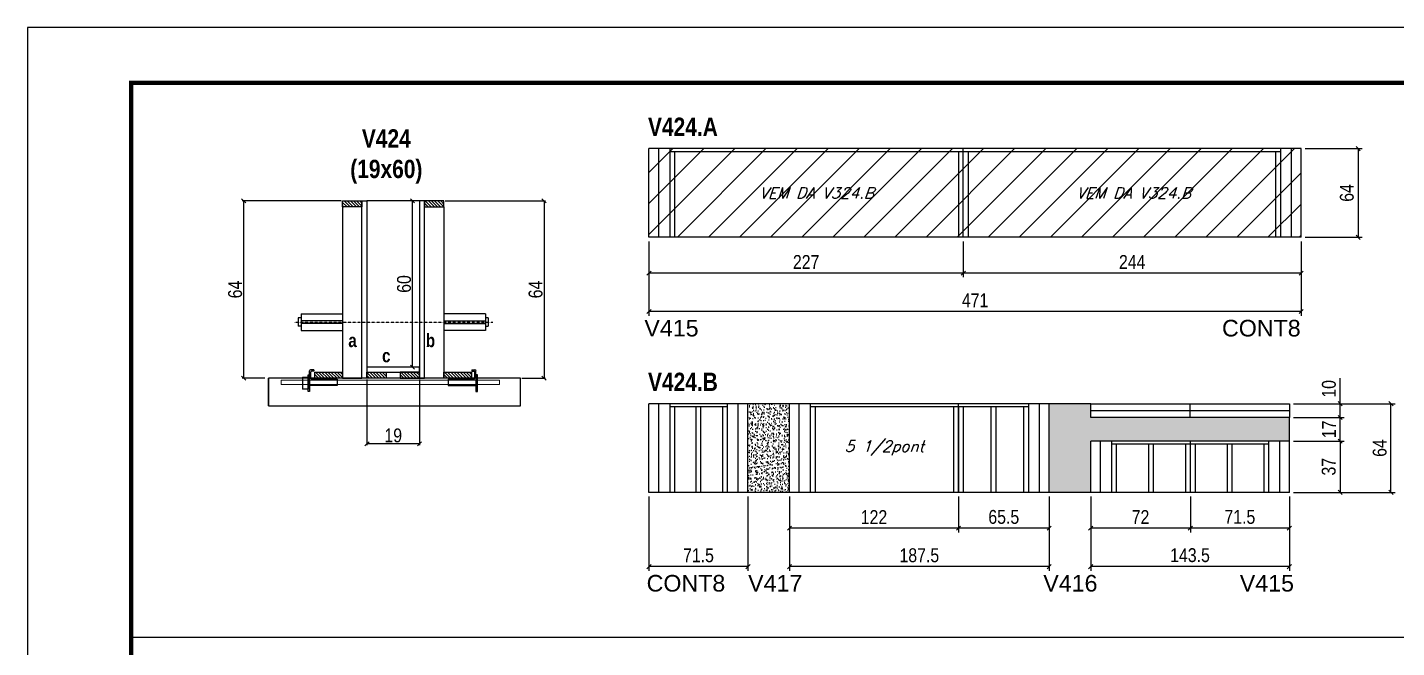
# Model space of a CAD drawing. Extents: x 3309 to 9590, y -2522 to 15424.
# Drawn here: x 6493 to 7482, y 8417 to 8865 of the extents above; entities that cross this region are included whole.
import ezdxf

# ---------------------------------------------------------------- set-up
doc = ezdxf.new("R2010")
doc.units = 0
doc.linetypes.add('DASHED', pattern=[0.75, 0.5, -0.25])
doc.linetypes.add('HIDDEN', pattern=[0.375, 0.25, -0.125])
for name, color, linetype in [('5', 5, 'Continuous'), ('barrote', 251, 'Continuous'), ('COTA', 241, 'Continuous'), ('detalhes', 4, 'Continuous'), ('NOMENCLATURA', 7, 'Continuous'), ('Painéis', 200, 'Continuous'), ('presilha', 1, 'Continuous'), ('SARR_2.2x10', 60, 'Continuous'), ('SARR_2.2x7', 40, 'Continuous'), ('SARR_3.5x7', 81, 'Continuous'), ('TENSOR', 3, 'Continuous'), ('texto', 7, 'Continuous')]:
    doc.layers.add(name, color=color, linetype=linetype)
for name, color, linetype, lineweight in [('CONCRETO', 251, 'Continuous', 25), ('Folhas', 255, 'Continuous', 9), ('Hachura', 251, 'Continuous', 9), ('SARRAFO DE PRESSAO', 251, 'DASHED', 9), ('SCO-___-LAJ', 2, 'Continuous', 0)]:
    doc.layers.add(name, color=color, linetype=linetype, lineweight=lineweight)
doc.layers.add('Laje_Perimetro', color=7, linetype='Continuous', plot=False)
doc.styles.add('COTA TECNICA', font='techl___.ttf', dxfattribs={"height": 10})
doc.styles.add('COTA TECNICA 2X', font='techl___.ttf', dxfattribs={"height": 10})
doc.styles.add('Romans', font='romans.shx')
doc.styles.get("Standard").update_dxf_attribs({"font": 'arial.ttf'})
doc.styles.add('TECNICA', font='techb___.ttf', dxfattribs={"height": 10})
doc.dimstyles.new('PAINEL', dxfattribs={"dimtxt": 10, "dimasz": 3, "dimexe": 3, "dimexo": 3, "dimgap": 3, "dimtad": 1, "dimdec": 1, "dimzin": 12, "dimdsep": 46, "dimtxsty": 'COTA TECNICA', "dimblk1": 'OBLIQUE', "dimblk2": 'OBLIQUE', "dimsah": 1, "dimcen": 0.9, "dimclrd": 4, "dimclre": 4, "dimclrt": 240, "dimadec": 1, "dimazin": 3, "dimtfac": 1, "dimtdec": 1, "dimtmove": 0, "dimatfit": 3, "dimfxl": 1, "dimtolj": 1, "dimtzin": 12, "dimarcsym": 0})
doc.dimstyles.new('SECAO', dxfattribs={"dimscale": 0.333333, "dimtxt": 5, "dimasz": 9, "dimexe": 3, "dimexo": 3, "dimgap": 3, "dimtad": 1, "dimdec": 1, "dimlfac": 0.5, "dimzin": 12, "dimdsep": 46, "dimtxsty": 'COTA TECNICA 2X', "dimblk1": 'OBLIQUE', "dimblk2": 'OBLIQUE', "dimsah": 1, "dimcen": 0.9, "dimclrd": 4, "dimclre": 4, "dimclrt": 240, "dimadec": 1, "dimazin": 3, "dimtfac": 1, "dimtdec": 1, "dimtmove": 0, "dimatfit": 3, "dimfxl": 1, "dimtolj": 1, "dimtzin": 12, "dimarcsym": 0})
pattern_1 = [(135, (39973.6512, -114900.4638), (-1.122532015, -1.122532015), [])]

# ---------------------------------------------------------------- blocks, each defined once
blk = doc.blocks.new('9999999999')
at = {"layer": 'Folhas'}
blk.add_lwpolyline([(98138.98, 34190.21), (99623.98, 34190.21), (99623.98, 35240.21), (98138.98, 35240.21)], close=True, dxfattribs=at)
at = {"layer": 'Folhas', "color": 30, "const_width": 3}
blk.add_lwpolyline([(98213.98, 34230.21), (99583.98, 34230.21), (99583.98, 35200.21), (98213.98, 35200.21)], close=True, dxfattribs=at)
blk = doc.blocks.new('_Oblique')
at = {"color": 0, "linetype": 'ByBlock', "lineweight": -2}
blk.add_line((-0.5, -0.5), (0.5, 0.5), dxfattribs=at)
blk = doc.blocks.new('*D1421')
at = {"layer": 'COTA', "color": 4, "lineweight": -2, "transparency": 16777216}
for p, q in [((6738.11, 8610.71), (6738.11, 8563.23)), ((6776.11, 8610.71), (6776.11, 8563.23)), ((6776.11, 8564.23), (6738.11, 8564.23))]:
    blk.add_line(p, q, dxfattribs=at)
at = {"layer": 'Defpoints', "color": 0, "transparency": 16777216}
for p in [(6738.11, 8611.71), (6776.11, 8611.71), (6738.11, 8564.23)]:
    blk.add_point(p, dxfattribs=at)
at = {"layer": 'COTA', "color": 4, "lineweight": -2, "transparency": 16777216, "xscale": 3, "yscale": 3, "zscale": 3, "rotation": 180}
blk.add_blockref('_Oblique', (6738.11, 8564.23), dxfattribs=at)
at = {"layer": 'COTA', "color": 4, "lineweight": -2, "transparency": 16777216, "xscale": 3, "yscale": 3, "zscale": 3}
blk.add_blockref('_Oblique', (6776.11, 8564.23), dxfattribs=at)
at = {"layer": 'COTA', "color": 240, "transparency": 16777216, "insert": (6757.11, 8570.32), "char_height": 10, "attachment_point": 5, "style": 'COTA TECNICA 2X'}
blk.add_mtext('\\A1;19', dxfattribs=at)
blk = doc.blocks.new('PRESILHA METÁLICA 1')
at = {"layer": 'presilha'}
for p, q in [((6, 15.5), (7.5, 15.5)), ((6, -2.5), (6, 15.5)), ((7.5, 10.6), (7.5, 19.9)), ((7.5, 15.5), (7.5, -2.5)), ((12, 21), (8.6, 21)), ((9, 11.6), (9, 18.9)), ((12, 19.5), (9.6, 19.5)), ((12, 21), (12, 19.5)), ((0, 13), (6, 13)), ((0, 13), (0, 0)), ((6, 0), (0, 0)), ((6, 13), (6, 0)), ((37.5, 4.1), (7.5, 4.1)), ((37.5, 11), (9.6, 11)), ((37.5, 11), (37.5, 4.1)), ((7.5, -2.5), (6, -2.5))]:
    blk.add_line(p, q, dxfattribs=at)
for centre, radius, start, end in [((8.6, 19.9), 1.14, 90, 180), ((9.6, 18.9), 0.57, 90, 180), ((9.6, 11.6), 0.57, 180, 270)]:
    blk.add_arc(centre, radius, start, end, dxfattribs=at)
blk = doc.blocks.new('PRESILHA METÁLICA 2')
at = {"layer": 'presilha'}
for p, q in [((-5.2, 23.5), (-5.2, 22)), ((-5.2, 23.5), (-1.9, 23.5)), ((-5.2, 22), (-2.8, 22)), ((-2.2, 14.1), (-2.2, 21.4)), ((0.8, 18), (-0.8, 18)), ((-0.8, 18), (-0.8, 0)), ((-0.8, 14.6), (-0.8, 22.4)), ((0.8, 0), (0.8, 18)), ((-30.8, 13.5), (-30.8, 6.6)), ((-30.8, 13.5), (-2.8, 13.5)), ((-30.8, 6.6), (-0.8, 6.6)), ((-0.8, 0), (0.8, 0))]:
    blk.add_line(p, q, dxfattribs=at)
for centre, radius, start, end in [((-2.8, 21.4), 0.57, 0, 90), ((-1.9, 22.4), 1.14, 0, 90), ((-2.8, 14.1), 0.57, 270, 0)]:
    blk.add_arc(centre, radius, start, end, dxfattribs=at)
blk = doc.blocks.new('*D1422')
at = {"layer": 'COTA', "color": 4, "lineweight": -2, "transparency": 16777216}
for p, q in [((6719.51, 8739.71), (6648.07, 8739.71)), ((6649.07, 8739.71), (6649.07, 8611.71)), ((6664.3, 8611.71), (6648.07, 8611.71))]:
    blk.add_line(p, q, dxfattribs=at)
at = {"layer": 'Defpoints', "color": 0, "transparency": 16777216}
for p in [(6720.51, 8739.71), (6649.07, 8611.71), (6665.3, 8611.71)]:
    blk.add_point(p, dxfattribs=at)
at = {"layer": 'COTA', "color": 4, "lineweight": -2, "transparency": 16777216, "xscale": 3, "yscale": 3, "zscale": 3}
for p, rotation in [((6649.07, 8739.71), 90), ((6649.07, 8611.71), 270)]:
    blk.add_blockref('_Oblique', p, dxfattribs=dict(at, rotation=rotation))
at = {"layer": 'COTA', "color": 240, "transparency": 16777216, "insert": (6642.96, 8675.71), "char_height": 10, "attachment_point": 5, "rotation": 90, "style": 'COTA TECNICA 2X'}
blk.add_mtext('\\A1;64', dxfattribs=at)
blk = doc.blocks.new('*D1423')
at = {"layer": 'COTA', "color": 4, "lineweight": -2, "transparency": 16777216}
for p, q in [((6794.71, 8739.71), (6867.03, 8739.71)), ((6866.03, 8739.71), (6866.03, 8611.71)), ((6849.93, 8611.71), (6867.03, 8611.71))]:
    blk.add_line(p, q, dxfattribs=at)
at = {"layer": 'Defpoints', "color": 0, "transparency": 16777216}
for p in [(6793.71, 8739.71), (6848.93, 8611.71), (6866.03, 8611.71)]:
    blk.add_point(p, dxfattribs=at)
at = {"layer": 'COTA', "color": 4, "lineweight": -2, "transparency": 16777216, "xscale": 3, "yscale": 3, "zscale": 3}
for p, rotation in [((6866.03, 8739.71), 90), ((6866.03, 8611.71), 270)]:
    blk.add_blockref('_Oblique', p, dxfattribs=dict(at, rotation=rotation))
at = {"layer": 'COTA', "color": 240, "transparency": 16777216, "insert": (6859.93, 8675.71), "char_height": 10, "attachment_point": 5, "rotation": 90, "style": 'COTA TECNICA 2X'}
blk.add_mtext('\\A1;64', dxfattribs=at)
blk = doc.blocks.new('*D1424')
at = {"layer": 'COTA', "color": 4, "lineweight": -2, "transparency": 16777216}
for p, q in [((6775.11, 8739.71), (6770.04, 8739.71)), ((6771.04, 8619.71), (6771.04, 8739.71)), ((6775.11, 8619.71), (6770.04, 8619.71))]:
    blk.add_line(p, q, dxfattribs=at)
at = {"layer": 'Defpoints', "color": 0, "transparency": 16777216}
for p in [(6771.04, 8739.71), (6776.11, 8739.71), (6776.11, 8619.71)]:
    blk.add_point(p, dxfattribs=at)
at = {"layer": 'COTA', "color": 4, "lineweight": -2, "transparency": 16777216, "xscale": 3, "yscale": 3, "zscale": 3}
for p, rotation in [((6771.04, 8739.71), 90), ((6771.04, 8619.71), 270)]:
    blk.add_blockref('_Oblique', p, dxfattribs=dict(at, rotation=rotation))
at = {"layer": 'COTA', "color": 240, "transparency": 16777216, "insert": (6764.94, 8679.71), "char_height": 10, "attachment_point": 5, "rotation": 90, "style": 'COTA TECNICA 2X'}
blk.add_mtext('\\A1;60', dxfattribs=at)
blk = doc.blocks.new('*D1425')
at = {"layer": 'COTA', "color": 4, "linetype": 'ByBlock', "lineweight": -2, "transparency": 16777216}
for p, q in [((7168.81, 8710.45), (7168.81, 8684.54)), ((7412.81, 8710.45), (7412.81, 8684.54)), ((7412.81, 8687.54), (7168.81, 8687.54))]:
    blk.add_line(p, q, dxfattribs=at)
at = {"layer": 'Defpoints', "color": 0, "linetype": 'ByBlock', "transparency": 16777216}
for p in [(7168.81, 8713.45), (7412.81, 8713.45), (7168.81, 8687.54)]:
    blk.add_point(p, dxfattribs=at)
at = {"layer": 'COTA', "color": 4, "linetype": 'ByBlock', "lineweight": -2, "transparency": 16777216, "xscale": 3, "yscale": 3, "zscale": 3, "rotation": 180}
blk.add_blockref('_Oblique', (7168.81, 8687.54), dxfattribs=at)
at = {"layer": 'COTA', "color": 4, "linetype": 'ByBlock', "lineweight": -2, "transparency": 16777216, "xscale": 3, "yscale": 3, "zscale": 3}
blk.add_blockref('_Oblique', (7412.81, 8687.54), dxfattribs=at)
at = {"layer": 'COTA', "color": 240, "linetype": 'ByBlock', "transparency": 16777216, "insert": (7290.81, 8695.61), "char_height": 10, "attachment_point": 5, "style": 'COTA TECNICA'}
blk.add_mtext('\\A1;244', dxfattribs=at)
blk = doc.blocks.new('*D1426')
at = {"layer": 'COTA', "color": 4, "linetype": 'ByBlock', "lineweight": -2, "transparency": 16777216}
for p, q in [((6941.81, 8710.45), (6941.81, 8684.54)), ((7168.81, 8710.45), (7168.81, 8684.54)), ((7168.81, 8687.54), (6941.81, 8687.54))]:
    blk.add_line(p, q, dxfattribs=at)
at = {"layer": 'Defpoints', "color": 0, "linetype": 'ByBlock', "transparency": 16777216}
for p in [(6941.81, 8713.45), (7168.81, 8713.45), (6941.81, 8687.54)]:
    blk.add_point(p, dxfattribs=at)
at = {"layer": 'COTA', "color": 4, "linetype": 'ByBlock', "lineweight": -2, "transparency": 16777216, "xscale": 3, "yscale": 3, "zscale": 3, "rotation": 180}
blk.add_blockref('_Oblique', (6941.81, 8687.54), dxfattribs=at)
at = {"layer": 'COTA', "color": 4, "linetype": 'ByBlock', "lineweight": -2, "transparency": 16777216, "xscale": 3, "yscale": 3, "zscale": 3}
blk.add_blockref('_Oblique', (7168.81, 8687.54), dxfattribs=at)
at = {"layer": 'COTA', "color": 240, "linetype": 'ByBlock', "transparency": 16777216, "insert": (7055.31, 8695.61), "char_height": 10, "attachment_point": 5, "style": 'COTA TECNICA'}
blk.add_mtext('\\A1;227', dxfattribs=at)
blk = doc.blocks.new('*D1427')
at = {"layer": 'COTA', "color": 4, "linetype": 'ByBlock', "lineweight": -2, "transparency": 16777216}
for p, q in [((6941.81, 8710.45), (6941.81, 8656.83)), ((7412.81, 8710.45), (7412.81, 8656.83)), ((7412.81, 8659.83), (6941.81, 8659.83))]:
    blk.add_line(p, q, dxfattribs=at)
at = {"layer": 'Defpoints', "color": 0, "linetype": 'ByBlock', "transparency": 16777216}
for p in [(6941.81, 8713.45), (7412.81, 8713.45), (6941.81, 8659.83)]:
    blk.add_point(p, dxfattribs=at)
at = {"layer": 'COTA', "color": 4, "linetype": 'ByBlock', "lineweight": -2, "transparency": 16777216, "xscale": 3, "yscale": 3, "zscale": 3, "rotation": 180}
blk.add_blockref('_Oblique', (6941.81, 8659.83), dxfattribs=at)
at = {"layer": 'COTA', "color": 4, "linetype": 'ByBlock', "lineweight": -2, "transparency": 16777216, "xscale": 3, "yscale": 3, "zscale": 3}
blk.add_blockref('_Oblique', (7412.81, 8659.83), dxfattribs=at)
at = {"layer": 'COTA', "color": 240, "linetype": 'ByBlock', "transparency": 16777216, "insert": (7177.31, 8667.9), "char_height": 10, "attachment_point": 5, "style": 'COTA TECNICA'}
blk.add_mtext('\\A1;471', dxfattribs=at)
blk = doc.blocks.new('*D1428')
at = {"layer": 'COTA', "color": 4, "lineweight": -2, "transparency": 16777216}
for p, q in [((7415.81, 8777.45), (7456.94, 8777.45)), ((7453.94, 8777.45), (7453.94, 8713.45)), ((7415.81, 8713.45), (7456.94, 8713.45))]:
    blk.add_line(p, q, dxfattribs=at)
at = {"layer": 'Defpoints', "color": 0, "transparency": 16777216}
for p in [(7412.81, 8777.45, 0), (7412.81, 8713.45, 0), (7453.94, 8713.45)]:
    blk.add_point(p, dxfattribs=at)
at = {"layer": 'COTA', "color": 4, "lineweight": -2, "transparency": 16777216, "xscale": 3, "yscale": 3, "zscale": 3}
for p, rotation in [((7453.94, 8777.45), 90), ((7453.94, 8713.45), 270)]:
    blk.add_blockref('_Oblique', p, dxfattribs=dict(at, rotation=rotation))
at = {"layer": 'COTA', "color": 240, "transparency": 16777216, "insert": (7445.84, 8745.45), "char_height": 10, "attachment_point": 5, "rotation": 90, "style": 'COTA TECNICA'}
blk.add_mtext('\\A1;64', dxfattribs=at)
blk = doc.blocks.new('*D1429')
at = {"layer": 'COTA', "color": 4, "linetype": 'ByBlock', "lineweight": -2, "transparency": 16777216}
for p, q in [((7165.31, 8526.26), (7165.31, 8500.35)), ((7230.81, 8526.26), (7230.81, 8500.35)), ((7230.81, 8503.35), (7165.31, 8503.35))]:
    blk.add_line(p, q, dxfattribs=at)
at = {"layer": 'Defpoints', "color": 0, "linetype": 'ByBlock', "transparency": 16777216}
for p in [(7165.31, 8529.26), (7230.81, 8529.26), (7165.31, 8503.35)]:
    blk.add_point(p, dxfattribs=at)
at = {"layer": 'COTA', "color": 4, "linetype": 'ByBlock', "lineweight": -2, "transparency": 16777216, "xscale": 3, "yscale": 3, "zscale": 3, "rotation": 180}
blk.add_blockref('_Oblique', (7165.31, 8503.35), dxfattribs=at)
at = {"layer": 'COTA', "color": 4, "linetype": 'ByBlock', "lineweight": -2, "transparency": 16777216, "xscale": 3, "yscale": 3, "zscale": 3}
blk.add_blockref('_Oblique', (7230.81, 8503.35), dxfattribs=at)
at = {"layer": 'COTA', "color": 240, "linetype": 'ByBlock', "transparency": 16777216, "insert": (7198.06, 8511.46), "char_height": 10, "attachment_point": 5, "style": 'COTA TECNICA'}
blk.add_mtext('\\A1;65.5', dxfattribs=at)
blk = doc.blocks.new('*D1430')
at = {"layer": 'COTA', "color": 4, "linetype": 'ByBlock', "lineweight": -2, "transparency": 16777216}
for p, q in [((7043.31, 8526.26), (7043.31, 8500.35)), ((7165.31, 8526.26), (7165.31, 8500.35)), ((7165.31, 8503.35), (7043.31, 8503.35))]:
    blk.add_line(p, q, dxfattribs=at)
at = {"layer": 'Defpoints', "color": 0, "linetype": 'ByBlock', "transparency": 16777216}
for p in [(7043.31, 8529.26), (7165.31, 8529.26), (7043.31, 8503.35)]:
    blk.add_point(p, dxfattribs=at)
at = {"layer": 'COTA', "color": 4, "linetype": 'ByBlock', "lineweight": -2, "transparency": 16777216, "xscale": 3, "yscale": 3, "zscale": 3, "rotation": 180}
blk.add_blockref('_Oblique', (7043.31, 8503.35), dxfattribs=at)
at = {"layer": 'COTA', "color": 4, "linetype": 'ByBlock', "lineweight": -2, "transparency": 16777216, "xscale": 3, "yscale": 3, "zscale": 3}
blk.add_blockref('_Oblique', (7165.31, 8503.35), dxfattribs=at)
at = {"layer": 'COTA', "color": 240, "linetype": 'ByBlock', "transparency": 16777216, "insert": (7104.31, 8511.4), "char_height": 10, "attachment_point": 5, "style": 'COTA TECNICA'}
blk.add_mtext('\\A1;122', dxfattribs=at)
blk = doc.blocks.new('*D1431')
at = {"layer": 'COTA', "color": 4, "linetype": 'ByBlock', "lineweight": -2, "transparency": 16777216}
for p, q in [((7043.31, 8526.26), (7043.31, 8472.64)), ((7230.81, 8526.26), (7230.81, 8472.64)), ((7230.81, 8475.64), (7043.31, 8475.64))]:
    blk.add_line(p, q, dxfattribs=at)
at = {"layer": 'Defpoints', "color": 0, "linetype": 'ByBlock', "transparency": 16777216}
for p in [(7043.31, 8529.26), (7230.81, 8529.26), (7043.31, 8475.64)]:
    blk.add_point(p, dxfattribs=at)
at = {"layer": 'COTA', "color": 4, "linetype": 'ByBlock', "lineweight": -2, "transparency": 16777216, "xscale": 3, "yscale": 3, "zscale": 3, "rotation": 180}
blk.add_blockref('_Oblique', (7043.31, 8475.64), dxfattribs=at)
at = {"layer": 'COTA', "color": 4, "linetype": 'ByBlock', "lineweight": -2, "transparency": 16777216, "xscale": 3, "yscale": 3, "zscale": 3}
blk.add_blockref('_Oblique', (7230.81, 8475.64), dxfattribs=at)
at = {"layer": 'COTA', "color": 240, "linetype": 'ByBlock', "transparency": 16777216, "insert": (7137.06, 8483.77), "char_height": 10, "attachment_point": 5, "style": 'COTA TECNICA'}
blk.add_mtext('\\A1;187.5', dxfattribs=at)
blk = doc.blocks.new('*D1432')
at = {"layer": 'COTA', "color": 4, "linetype": 'ByBlock', "lineweight": -2, "transparency": 16777216}
for p, q in [((6941.81, 8526.26), (6941.81, 8472.64)), ((7013.31, 8526.26), (7013.31, 8472.64)), ((7013.31, 8475.64), (6941.81, 8475.64))]:
    blk.add_line(p, q, dxfattribs=at)
at = {"layer": 'Defpoints', "color": 0, "linetype": 'ByBlock', "transparency": 16777216}
for p in [(6941.81, 8529.26), (7013.31, 8529.26), (6941.81, 8475.64)]:
    blk.add_point(p, dxfattribs=at)
at = {"layer": 'COTA', "color": 4, "linetype": 'ByBlock', "lineweight": -2, "transparency": 16777216, "xscale": 3, "yscale": 3, "zscale": 3, "rotation": 180}
blk.add_blockref('_Oblique', (6941.81, 8475.64), dxfattribs=at)
at = {"layer": 'COTA', "color": 4, "linetype": 'ByBlock', "lineweight": -2, "transparency": 16777216, "xscale": 3, "yscale": 3, "zscale": 3}
blk.add_blockref('_Oblique', (7013.31, 8475.64), dxfattribs=at)
at = {"layer": 'COTA', "color": 240, "linetype": 'ByBlock', "transparency": 16777216, "insert": (6977.56, 8483.75), "char_height": 10, "attachment_point": 5, "style": 'COTA TECNICA'}
blk.add_mtext('\\A1;71.5', dxfattribs=at)
blk = doc.blocks.new('*D1433')
at = {"layer": 'COTA', "color": 4, "linetype": 'ByBlock', "lineweight": -2, "transparency": 16777216}
for p, q in [((7332.81, 8526.26), (7332.81, 8500.35)), ((7404.31, 8526.26), (7404.31, 8500.35)), ((7404.31, 8503.35), (7332.81, 8503.35))]:
    blk.add_line(p, q, dxfattribs=at)
at = {"layer": 'Defpoints', "color": 0, "linetype": 'ByBlock', "transparency": 16777216}
for p in [(7332.81, 8529.26), (7404.31, 8529.26), (7332.81, 8503.35)]:
    blk.add_point(p, dxfattribs=at)
at = {"layer": 'COTA', "color": 4, "linetype": 'ByBlock', "lineweight": -2, "transparency": 16777216, "xscale": 3, "yscale": 3, "zscale": 3, "rotation": 180}
blk.add_blockref('_Oblique', (7332.81, 8503.35), dxfattribs=at)
at = {"layer": 'COTA', "color": 4, "linetype": 'ByBlock', "lineweight": -2, "transparency": 16777216, "xscale": 3, "yscale": 3, "zscale": 3}
blk.add_blockref('_Oblique', (7404.31, 8503.35), dxfattribs=at)
at = {"layer": 'COTA', "color": 240, "linetype": 'ByBlock', "transparency": 16777216, "insert": (7368.56, 8511.46), "char_height": 10, "attachment_point": 5, "style": 'COTA TECNICA'}
blk.add_mtext('\\A1;71.5', dxfattribs=at)
blk = doc.blocks.new('*D1434')
at = {"layer": 'COTA', "color": 4, "linetype": 'ByBlock', "lineweight": -2, "transparency": 16777216}
for p, q in [((7260.81, 8526.26), (7260.81, 8500.35)), ((7332.81, 8526.26), (7332.81, 8500.35)), ((7332.81, 8503.35), (7260.81, 8503.35))]:
    blk.add_line(p, q, dxfattribs=at)
at = {"layer": 'Defpoints', "color": 0, "linetype": 'ByBlock', "transparency": 16777216}
for p in [(7260.81, 8529.26), (7332.81, 8529.26), (7260.81, 8503.35)]:
    blk.add_point(p, dxfattribs=at)
at = {"layer": 'COTA', "color": 4, "linetype": 'ByBlock', "lineweight": -2, "transparency": 16777216, "xscale": 3, "yscale": 3, "zscale": 3, "rotation": 180}
blk.add_blockref('_Oblique', (7260.81, 8503.35), dxfattribs=at)
at = {"layer": 'COTA', "color": 4, "linetype": 'ByBlock', "lineweight": -2, "transparency": 16777216, "xscale": 3, "yscale": 3, "zscale": 3}
blk.add_blockref('_Oblique', (7332.81, 8503.35), dxfattribs=at)
at = {"layer": 'COTA', "color": 240, "linetype": 'ByBlock', "transparency": 16777216, "insert": (7296.81, 8511.42), "char_height": 10, "attachment_point": 5, "style": 'COTA TECNICA'}
blk.add_mtext('\\A1;72', dxfattribs=at)
blk = doc.blocks.new('*D1435')
at = {"layer": 'COTA', "color": 4, "linetype": 'ByBlock', "lineweight": -2, "transparency": 16777216}
for p, q in [((7260.81, 8526.26), (7260.81, 8472.64)), ((7404.31, 8526.26), (7404.31, 8472.64)), ((7404.31, 8475.64), (7260.81, 8475.64))]:
    blk.add_line(p, q, dxfattribs=at)
at = {"layer": 'Defpoints', "color": 0, "linetype": 'ByBlock', "transparency": 16777216}
for p in [(7260.81, 8529.26), (7404.31, 8529.26), (7260.81, 8475.64)]:
    blk.add_point(p, dxfattribs=at)
at = {"layer": 'COTA', "color": 4, "linetype": 'ByBlock', "lineweight": -2, "transparency": 16777216, "xscale": 3, "yscale": 3, "zscale": 3, "rotation": 180}
blk.add_blockref('_Oblique', (7260.81, 8475.64), dxfattribs=at)
at = {"layer": 'COTA', "color": 4, "linetype": 'ByBlock', "lineweight": -2, "transparency": 16777216, "xscale": 3, "yscale": 3, "zscale": 3}
blk.add_blockref('_Oblique', (7404.31, 8475.64), dxfattribs=at)
at = {"layer": 'COTA', "color": 240, "linetype": 'ByBlock', "transparency": 16777216, "insert": (7332.56, 8483.86), "char_height": 10, "attachment_point": 5, "style": 'COTA TECNICA'}
blk.add_mtext('\\A1;143.5', dxfattribs=at)
blk = doc.blocks.new('*D1436')
at = {"layer": 'COTA', "color": 4, "lineweight": -2, "transparency": 16777216}
for p, q in [((7407.31, 8566.26), (7444, 8566.26)), ((7441, 8566.26), (7441, 8529.26)), ((7407.31, 8529.26), (7444, 8529.26))]:
    blk.add_line(p, q, dxfattribs=at)
at = {"layer": 'Defpoints', "color": 0, "transparency": 16777216}
for p in [(7404.31, 8566.26, 0), (7404.31, 8529.26, 0), (7441, 8529.26)]:
    blk.add_point(p, dxfattribs=at)
at = {"layer": 'COTA', "color": 4, "lineweight": -2, "transparency": 16777216, "xscale": 3, "yscale": 3, "zscale": 3}
for p, rotation in [((7441, 8566.26), 90), ((7441, 8529.26), 270)]:
    blk.add_blockref('_Oblique', p, dxfattribs=dict(at, rotation=rotation))
at = {"layer": 'COTA', "color": 240, "transparency": 16777216, "insert": (7432.78, 8547.76), "char_height": 10, "attachment_point": 5, "rotation": 90, "style": 'COTA TECNICA'}
blk.add_mtext('\\A1;37', dxfattribs=at)
blk = doc.blocks.new('*D1437')
at = {"layer": 'COTA', "color": 4, "lineweight": -2, "transparency": 16777216}
for p, q in [((7407.31, 8583.26), (7444, 8583.26)), ((7441, 8566.26), (7441, 8583.26)), ((7407.31, 8566.26), (7444, 8566.26))]:
    blk.add_line(p, q, dxfattribs=at)
at = {"layer": 'Defpoints', "color": 0, "transparency": 16777216}
for p in [(7404.31, 8583.26, 0), (7441, 8583.26), (7404.31, 8566.26, 0)]:
    blk.add_point(p, dxfattribs=at)
at = {"layer": 'COTA', "color": 4, "lineweight": -2, "transparency": 16777216, "xscale": 3, "yscale": 3, "zscale": 3}
for p, rotation in [((7441, 8583.26), 90), ((7441, 8566.26), 270)]:
    blk.add_blockref('_Oblique', p, dxfattribs=dict(at, rotation=rotation))
at = {"layer": 'COTA', "color": 240, "transparency": 16777216, "insert": (7432.92, 8574.76), "char_height": 10, "attachment_point": 5, "rotation": 90, "style": 'COTA TECNICA'}
blk.add_mtext('\\A1;17', dxfattribs=at)
blk = doc.blocks.new('*D1438')
at = {"layer": 'COTA', "color": 4, "lineweight": -2, "transparency": 16777216}
for p, q in [((7441, 8593.26), (7441, 8611.69)), ((7407.31, 8593.26), (7444, 8593.26)), ((7441, 8583.26), (7441, 8593.26)), ((7407.31, 8583.26), (7444, 8583.26))]:
    blk.add_line(p, q, dxfattribs=at)
at = {"layer": 'Defpoints', "color": 0, "transparency": 16777216}
for p in [(7404.31, 8593.26, 0), (7441, 8593.26), (7404.31, 8583.26, 0)]:
    blk.add_point(p, dxfattribs=at)
at = {"layer": 'COTA', "color": 4, "lineweight": -2, "transparency": 16777216, "xscale": 3, "yscale": 3, "zscale": 3}
for p, rotation in [((7441, 8593.26), 90), ((7441, 8583.26), 270)]:
    blk.add_blockref('_Oblique', p, dxfattribs=dict(at, rotation=rotation))
at = {"layer": 'COTA', "color": 240, "transparency": 16777216, "insert": (7432.89, 8603.98), "char_height": 10, "attachment_point": 5, "rotation": 90, "style": 'COTA TECNICA'}
blk.add_mtext('\\A1;10', dxfattribs=at)
blk = doc.blocks.new('*D1439')
at = {"layer": 'COTA', "color": 4, "lineweight": -2, "transparency": 16777216}
for p, q in [((7407.31, 8593.26), (7480.67, 8593.26)), ((7477.67, 8529.26), (7477.67, 8593.26)), ((7407.31, 8529.26), (7480.67, 8529.26))]:
    blk.add_line(p, q, dxfattribs=at)
at = {"layer": 'Defpoints', "color": 0, "transparency": 16777216}
for p in [(7404.31, 8593.26, 0), (7477.67, 8593.26), (7404.31, 8529.26, 0)]:
    blk.add_point(p, dxfattribs=at)
at = {"layer": 'COTA', "color": 4, "lineweight": -2, "transparency": 16777216, "xscale": 3, "yscale": 3, "zscale": 3}
for p, rotation in [((7477.67, 8593.26), 90), ((7477.67, 8529.26), 270)]:
    blk.add_blockref('_Oblique', p, dxfattribs=dict(at, rotation=rotation))
at = {"layer": 'COTA', "color": 240, "transparency": 16777216, "insert": (7469.57, 8561.26), "char_height": 10, "attachment_point": 5, "rotation": 90, "style": 'COTA TECNICA'}
blk.add_mtext('\\A1;64', dxfattribs=at)

msp = doc.modelspace()

# ---------------------------------------------------------------- hatches: boundary and pattern name
at = {"layer": 'COTA'}
h = msp.add_hatch(dxfattribs=at)
h.set_pattern_fill('AR-CONC', color=256, scale=0.03)
h.set_pattern_definition([(50, (-128.5, 40.1206), (5.46554, -0.4781726), [0.5715, -6.2865]), (355, (-128.5, 40.1206), (-1.0573026, 5.7317054), [0.4572, -5.0292175]), (100.451445, (-128.0445, 40.0807), (4.4082374, 5.2535326), [0.4857003, -5.3427073]), (46.1842, (-128.5, 41.6446), (8.1323712, -1.26127), [0.85725, -9.42975]), (96.63556, (-127.822, 41.5395), (7.122124, 7.422784), [0.728551, -8.014068]), (351.18415, (-128.5, 41.645), (7.122124, 7.422784), [0.685799, -7.543792]), (21, (-127.738, 41.2636), (4.5484317, -3.067956), [0.5715, -6.2865]), (326, (-127.738, 41.2636), (1.8540609, 5.525639), [0.4572, -5.0292]), (71.451445, (-127.359, 41.008), (6.4024926, 2.457683), [0.4857003, -5.342698]), (37.5, (-128.5, 40.1206), (0.0926581, 2.53665117), [0, -4.96824, 0, -5.1054, 0, -5.04825]), (7.5, (-128.5, 40.1206), (2.0045899, 3.00541724), [0, -2.91084, 0, -4.85394, 0, -1.92405]), (327.5, (-130.1993, 40.1206), (4.06771786, -0.17186232), [0, -1.905, 0, -5.9436, 0, -7.8867]), (317.5, (-130.9613, 40.1206), (4.4438754, 0.7627947), [0, -2.4765, 0, -3.94716, 0, -5.6007])])
h.paths.add_polyline_path([(7013.31, 8529.26), (7043.31, 8529.26), (7043.31, 8593.26), (7013.31, 8593.26)])
h = msp.add_hatch(dxfattribs=at)
h.set_pattern_fill('AR-CONC', color=256, scale=0.03)
h.set_pattern_definition([(50, (0, 40.1206), (5.46554, -0.4781726), [0.5715, -6.2865]), (355, (0, 40.1206), (-1.0573026, 5.7317054), [0.4572, -5.0292175]), (100.451445, (0.4555, 40.0807), (4.4082374, 5.2535326), [0.4857003, -5.3427073]), (46.1842, (0, 41.6446), (8.1323712, -1.26127), [0.85725, -9.42975]), (96.63556, (0.678, 41.5395), (7.122124, 7.422784), [0.728551, -8.014068]), (351.18415, (0, 41.645), (7.122124, 7.422784), [0.685799, -7.543792]), (21, (0.762, 41.2636), (4.5484317, -3.067956), [0.5715, -6.2865]), (326, (0.762, 41.2636), (1.8540609, 5.525639), [0.4572, -5.0292]), (71.451445, (1.141, 41.008), (6.4024926, 2.457683), [0.4857003, -5.342698]), (37.5, (0, 40.1206), (0.0926581, 2.53665117), [0, -4.96824, 0, -5.1054, 0, -5.04825]), (7.5, (0, 40.1206), (2.0045899, 3.00541724), [0, -2.91084, 0, -4.85394, 0, -1.92405]), (327.5, (-1.6993, 40.1206), (4.06771786, -0.17186232), [0, -1.905, 0, -5.9436, 0, -7.8867]), (317.5, (-2.4613, 40.1206), (4.4438754, 0.7627947), [0, -2.4765, 0, -3.94716, 0, -5.6007])])
h.paths.add_polyline_path([(7230.81, 8529.26), (7260.81, 8529.26), (7260.81, 8566.26), (7404.31, 8566.26), (7404.31, 8583.26), (7260.81, 8583.26), (7260.81, 8593.26), (7230.81, 8593.26)])
at = {"layer": 'Hachura', "linetype": 'ByBlock'}
h = msp.add_hatch(dxfattribs=at)
h.set_pattern_fill('ANSI31', color=256, scale=5)
h.paths.add_polyline_path([(7168.81, 8777.45), (6941.81, 8777.45), (6941.81, 8713.45), (7168.81, 8713.45)])
h.paths.add_polyline_path([(7412.81, 8777.45), (7168.81, 8777.45), (7168.81, 8713.45), (7412.81, 8713.45)])
at = {"layer": 'SARR_2.2x10'}
h = msp.add_hatch(dxfattribs=at)
h.set_pattern_fill('ANSI31', color=256, scale=0.5, angle=90)
h.set_pattern_definition([(135, (39894.0512, -114900.4638), (-1.122532015, -1.122532015), [])])
h.paths.add_polyline_path([(6700.51, 8616.11), (6700.51, 8611.71), (6720.51, 8611.71), (6720.51, 8616.11)])
h = msp.add_hatch(dxfattribs=at)
h.set_pattern_fill('ANSI31', color=256, scale=0.5, angle=90)
h.set_pattern_definition([(135, (39987.2512, -114900.4638), (-1.122532015, -1.122532015), [])])
h.paths.add_polyline_path([(6793.71, 8616.11), (6793.71, 8611.71), (6813.71, 8611.71), (6813.71, 8616.11)])
at = {"layer": 'SARR_2.2x7'}
h = msp.add_hatch(dxfattribs=at)
h.set_pattern_fill('ANSI31', color=256, scale=0.5, angle=90)
h.set_pattern_definition([(135, (39908.0512, -114776.8638), (-1.122532015, -1.122532015), [])])
h.paths.add_polyline_path([(6734.51, 8739.71), (6734.51, 8735.31), (6720.51, 8735.31), (6720.51, 8739.71)])
h = msp.add_hatch(dxfattribs=at)
h.set_pattern_fill('ANSI31', color=256, scale=0.5, angle=90)
h.set_pattern_definition([(135, (39888.0512, -114776.8638), (-1.122532015, -1.122532015), [])])
h.paths.add_polyline_path([(6779.71, 8739.71), (6779.71, 8735.31), (6793.71, 8735.31), (6793.71, 8739.71)])
h = msp.add_hatch(dxfattribs=at)
h.set_pattern_fill('ANSI31', color=256, scale=0.5, angle=90)
h.set_pattern_definition(pattern_1)
h.paths.add_polyline_path([(6752.11, 8611.71), (6752.11, 8616.11), (6738.11, 8616.11), (6738.11, 8611.71)])
h = msp.add_hatch(dxfattribs=at)
h.set_pattern_fill('ANSI31', color=256, scale=0.5, angle=90)
h.set_pattern_definition(pattern_1)
h.paths.add_polyline_path([(6762.11, 8616.11), (6762.11, 8611.71), (6776.11, 8611.71), (6776.11, 8616.11)])

# ---------------------------------------------------------------- linework, layer by layer
at = {"ltscale": 3}
for p, q in [((6688.51, 8655.16), (6688.51, 8649.16)), ((6690.51, 8655.16), (6688.51, 8655.16)), ((6690.51, 8658.16), (6690.51, 8646.16)), ((6690.51, 8658.16), (6720.51, 8658.16)), ((6720.51, 8653.16), (6690.51, 8653.16)), ((6823.71, 8658.16), (6793.71, 8658.16)), ((6793.71, 8653.16), (6823.71, 8653.16)), ((6823.71, 8658.16), (6823.71, 8646.16)), ((6825.71, 8655.16), (6823.71, 8655.16)), ((6825.71, 8655.16), (6825.71, 8649.16)), ((6690.51, 8649.16), (6688.51, 8649.16)), ((6720.51, 8651.16), (6690.51, 8651.16)), ((6690.51, 8646.16), (6720.51, 8646.16)), ((6793.71, 8651.16), (6823.71, 8651.16)), ((6823.71, 8646.16), (6793.71, 8646.16)), ((6823.71, 8649.16), (6825.71, 8649.16))]:
    msp.add_line(p, q, dxfattribs=at)
at = {"layer": 'barrote'}
msp.add_lwpolyline([(6667.06, 8591.71), (6848.97, 8591.71), (6848.97, 8611.71), (6667.06, 8611.71)], close=True, dxfattribs=at)
at = {"layer": 'CONCRETO', "linetype": 'Continuous'}
msp.add_line((6776.11, 8739.71), (6738.11, 8739.71), dxfattribs=at)
at = {"layer": 'COTA'}
for p, q in [((7043.31, 8593.26, 0), (7013.31, 8593.26, 0)), ((7260.81, 8593.26, 0), (7230.81, 8593.26, 0)), ((7404.31, 8566.26, 0), (7404.31, 8583.26, 0)), ((7043.31, 8529.26, 0), (7013.31, 8529.26, 0)), ((7260.81, 8529.26, 0), (7230.81, 8529.26, 0)), ((6567.87, 8424.73), (7937.87, 8424.73))]:
    msp.add_line(p, q, dxfattribs=at)
at = {"layer": 'detalhes', "color": 250}
msp.add_line((6667.06, 8591.71), (6667.06, 8611.71), dxfattribs=at)
at = {"layer": 'Laje_Perimetro'}
msp.add_lwpolyline([(7977.87, 8864.98), (6492.87, 8864.98), (6492.87, 7814.98), (7977.87, 7814.98)], close=True, dxfattribs=at)
at = {"layer": 'Painéis', "linetype": 'ByBlock'}
for p, q in [((7412.81, 8777.45, 0), (6941.81, 8777.45, 0)), ((6941.81, 8713.45, 0), (6941.81, 8777.45, 0)), ((7168.81, 8713.45, 0), (7168.81, 8777.45, 0)), ((7412.81, 8713.45, 0), (7412.81, 8777.45, 0)), ((7412.81, 8713.45, 0), (6941.81, 8713.45, 0)), ((7013.31, 8593.26, 0), (6941.81, 8593.26, 0)), ((6941.81, 8529.26, 0), (6941.81, 8593.26, 0)), ((7013.31, 8529.26, 0), (7013.31, 8593.26, 0)), ((7230.81, 8593.26, 0), (7043.31, 8593.26, 0)), ((7043.31, 8529.26, 0), (7043.31, 8593.26, 0)), ((7165.31, 8529.26, 0), (7165.31, 8593.26, 0)), ((7230.81, 8529.26, 0), (7230.81, 8593.26, 0)), ((7332.56, 8583.26, 0), (7332.56, 8593.26, 0)), ((7404.31, 8566.26, 0), (7260.81, 8566.26, 0)), ((7260.81, 8529.26, 0), (7260.81, 8566.26, 0)), ((7332.81, 8529.26, 0), (7332.81, 8566.26, 0)), ((7404.31, 8529.26, 0), (7404.31, 8566.26, 0)), ((7013.31, 8529.26, 0), (6941.81, 8529.26, 0)), ((7230.81, 8529.26, 0), (7043.31, 8529.26, 0)), ((7404.31, 8529.26, 0), (7260.81, 8529.26, 0))]:
    msp.add_line(p, q, dxfattribs=at)
at = {"layer": 'Painéis', "linetype": 'Continuous'}
for points in [[(6734.51, 8611.71), (6734.51, 8739.71), (6738.11, 8739.71), (6738.11, 8611.71)], [(6779.71, 8611.71), (6779.71, 8739.71), (6776.11, 8739.71), (6776.11, 8611.71)], [(6776.11, 8619.71), (6738.11, 8619.71), (6738.11, 8616.11), (6776.11, 8616.11)]]:
    msp.add_lwpolyline(points, close=True, dxfattribs=at)
at = {"layer": 'Painéis', "linetype": 'ByBlock', "elevation": 0}
msp.add_lwpolyline([(7404.31, 8583.26), (7260.81, 8583.26), (7260.81, 8593.26), (7404.31, 8593.26)], close=True, dxfattribs=at)
at = {"layer": 'SARR_2.2x10'}
for p, q in [((7260.81, 8588.26, 0), (7332.56, 8588.26, 0)), ((7332.56, 8588.26, 0), (7404.31, 8588.26, 0))]:
    msp.add_line(p, q, dxfattribs=at)
for points in [[(6700.51, 8616.11), (6720.51, 8616.11), (6720.51, 8611.71), (6700.51, 8611.71)], [(6793.71, 8616.11), (6813.71, 8616.11), (6813.71, 8611.71), (6793.71, 8611.71)]]:
    msp.add_lwpolyline(points, close=True, dxfattribs=at)
at = {"layer": 'SARR_2.2x7', "linetype": 'Continuous'}
for p, q in [((6948.81, 8713.45, 0), (6948.81, 8777.45, 0)), ((7168.81, 8775.25, 0), (6956.81, 8775.25, 0)), ((7397.81, 8775.25, 0), (7168.81, 8775.25, 0)), ((7405.81, 8713.45, 0), (7405.81, 8777.45, 0)), ((6948.81, 8529.26, 0), (6948.81, 8593.26, 0)), ((6998.31, 8591.06, 0), (6956.81, 8591.06, 0)), ((7006.31, 8529.26, 0), (7006.31, 8593.26, 0)), ((7050.31, 8529.26, 0), (7050.31, 8593.26, 0)), ((7165.31, 8591.06, 0), (7058.31, 8591.06, 0)), ((7215.81, 8591.06, 0), (7165.31, 8591.06, 0)), ((7223.81, 8529.26, 0), (7223.81, 8593.26, 0)), ((7267.81, 8529.26, 0), (7267.81, 8566.26, 0)), ((7332.81, 8564.06, 0), (7275.81, 8564.06, 0)), ((7389.31, 8564.06, 0), (7332.81, 8564.06, 0)), ((7397.31, 8529.26, 0), (7397.31, 8566.26, 0))]:
    msp.add_line(p, q, dxfattribs=at)
at = {"layer": 'SARR_2.2x7', "elevation": 0}
for points in [[(6720.51, 8739.71), (6734.51, 8739.71), (6734.51, 8735.31), (6720.51, 8735.31)], [(6793.71, 8739.71), (6779.71, 8739.71), (6779.71, 8735.31), (6793.71, 8735.31)]]:
    msp.add_lwpolyline(points, close=True, dxfattribs=at)
at = {"layer": 'SARR_2.2x7'}
for points in [[(6738.11, 8616.11), (6752.11, 8616.11), (6752.11, 8611.71), (6738.11, 8611.71)], [(6776.11, 8616.11), (6762.11, 8616.11), (6762.11, 8611.71), (6776.11, 8611.71)]]:
    msp.add_lwpolyline(points, close=True, dxfattribs=at)
at = {"layer": 'SARR_3.5x7'}
for p, q in [((6956.81, 8777.45, 0), (6956.81, 8713.45, 0)), ((6960.31, 8775.25, 0), (6960.31, 8713.45, 0)), ((7165.31, 8775.25, 0), (7165.31, 8713.45, 0)), ((7172.31, 8775.25, 0), (7172.31, 8713.45, 0)), ((7394.31, 8775.25, 0), (7394.31, 8713.45, 0)), ((7397.81, 8777.45, 0), (7397.81, 8713.45, 0)), ((6956.81, 8593.26, 0), (6956.81, 8529.26, 0)), ((6960.31, 8591.06, 0), (6960.31, 8529.26, 0)), ((6975.54, 8591.06, 0), (6975.54, 8529.26, 0)), ((6979.04, 8591.06, 0), (6979.04, 8529.26, 0)), ((6994.81, 8591.06, 0), (6994.81, 8529.26, 0)), ((6998.31, 8593.26, 0), (6998.31, 8529.26, 0)), ((7058.31, 8593.26, 0), (7058.31, 8529.26, 0)), ((7061.81, 8591.06, 0), (7061.81, 8529.26, 0)), ((7161.81, 8591.06, 0), (7161.81, 8529.26, 0)), ((7165.31, 8591.06, 0), (7165.31, 8529.26, 0)), ((7168.81, 8591.06, 0), (7168.81, 8529.26, 0)), ((7188.8, 8591.06, 0), (7188.8, 8529.26, 0)), ((7192.3, 8591.06, 0), (7192.3, 8529.26, 0)), ((7212.31, 8591.06, 0), (7212.31, 8529.26, 0)), ((7215.81, 8593.26, 0), (7215.81, 8529.26, 0)), ((7275.81, 8566.26, 0), (7275.81, 8529.26, 0)), ((7279.31, 8564.06, 0), (7279.31, 8529.26, 0)), ((7302.52, 8564.06, 0), (7302.52, 8529.26, 0)), ((7306.02, 8564.06, 0), (7306.02, 8529.26, 0)), ((7329.31, 8564.06, 0), (7329.31, 8529.26, 0)), ((7336.31, 8564.06, 0), (7336.31, 8529.26, 0)), ((7359.27, 8564.06, 0), (7359.27, 8529.26, 0)), ((7362.77, 8564.06, 0), (7362.77, 8529.26, 0)), ((7385.81, 8564.06, 0), (7385.81, 8529.26, 0)), ((7389.31, 8566.26, 0), (7389.31, 8529.26, 0))]:
    msp.add_line(p, q, dxfattribs=at)
for points in [[(6734.51, 8735.31), (6720.51, 8735.31), (6720.51, 8611.71), (6734.51, 8611.71)], [(6779.71, 8735.31), (6793.71, 8735.31), (6793.71, 8611.71), (6779.71, 8611.71)]]:
    msp.add_lwpolyline(points, close=True, dxfattribs=at)
at = {"layer": 'SCO-___-LAJ', "color": 1}
msp.add_lwpolyline([(6676.06, 8610.37), (6833.9, 8610.37), (6833.9, 8607.17), (6676.06, 8607.17)], close=True, dxfattribs=at)
at = {"layer": 'TENSOR', "linetype": 'HIDDEN', "ltscale": 0.5}
msp.add_line((6685.51, 8652.16), (6829.02, 8652.16), dxfattribs=at)

# ---------------------------------------------------------------- block references
at = {"layer": 'presilha', "xscale": 0.6666666666666666, "yscale": 0.6666666666666666, "zscale": 0.6666666666666666}
for name, p in [('PRESILHA METÁLICA 1', (6691.64, 8603.74)), ('PRESILHA METÁLICA 2', (6817.39, 8602.07))]:
    msp.add_blockref(name, p, dxfattribs=at)
at = {"layer": 'SARRAFO DE PRESSAO', "color": 6, "linetype": 'ByBlock'}
msp.add_blockref('9999999999', (-91646.11, -26375.22), dxfattribs=at)

# ---------------------------------------------------------------- texts
at = {"layer": '5', "linetype": 'Continuous'}
for s, rotation, p in [('V415', 359.99996, (6938.48, 8641.82, 0)), ('CONT8', 359.99996, (7355.67, 8641.82, 0)), ('CONT8', 359.99996, (6940.1, 8457.63, 0)), ('V417', 359.99996, (7013.42, 8457.63, 0)), ('V416', 0.00004, (7226.59, 8457.63, 0)), ('V415', 0.00004, (7368.51, 8457.63, 0))]:
    msp.add_text(s, height=12, rotation=rotation, dxfattribs=at).set_placement(p)
at = {"layer": 'detalhes', "style": 'TECNICA'}
for s, p in [('b', (6780.61, 8634.13)), ('a', (6724.64, 8634.14)), ('c', (6749.01, 8623.18))]:
    msp.add_text(s, height=9.6, dxfattribs=at).set_placement(p)
at = {"layer": 'NOMENCLATURA', "style": 'TECNICA'}
for s, p in [('V424.A', (6941.1, 8786.64, 0)), ('V424.B', (6941.1, 8602.45, 0))]:
    msp.add_text(s, height=13.2, dxfattribs=at).set_placement(p)
at = {"layer": 'NOMENCLATURA', "insert": (6752.11, 8791.4), "char_height": 13.2, "attachment_point": 2, "style": 'TECNICA'}
msp.add_mtext_dynamic_manual_height_columns('V424\\P(19x60)', width=300.2766, gutter_width=1, heights=[0], dxfattribs=at)
at = {"layer": 'texto', "color": 2, "char_height": 8, "attachment_point": 5, "style": 'Romans'}
for s, insert in [('{\\Q19;\\C256;VEM DA V324.B}', (7062.81, 8745.45, 0)), ('{\\Q19;\\C256;VEM DA V324.B}', (7291.81, 8745.45, 0)), ('{\\Q19;\\C256;5 1/2pont}', (7111.81, 8561.26, 0))]:
    msp.add_mtext(s, dxfattribs=dict(at, insert=insert))

# ---------------------------------------------------------------- dimensions: what is measured, and where the dimension line sits
at = {"layer": 'COTA'}
for base, p1, p2, dimstyle, picture, middle in [((7453.94, 8713.45), (7412.81, 8777.45, 0), (7412.81, 8713.45, 0), 'PAINEL', '*D1428', (7445.84, 8745.45)), ((6649.07, 8611.71, 0), (6720.51, 8739.71), (6665.3, 8611.71, 0), 'SECAO', '*D1422', (6642.96, 8675.71, 0)), ((6771.04, 8739.71), (6776.11, 8619.71), (6776.11, 8739.71), 'SECAO', '*D1424', (6764.94, 8679.71)), ((6866.03, 8611.71, 0), (6793.71, 8739.71), (6848.93, 8611.71, 0), 'SECAO', '*D1423', (6859.93, 8675.71, 0)), ((7441, 8593.26), (7404.31, 8583.26, 0), (7404.31, 8593.26, 0), 'PAINEL', '*D1438', (7432.89, 8603.98)), ((7477.67, 8593.26), (7404.31, 8529.26, 0), (7404.31, 8593.26, 0), 'PAINEL', '*D1439', (7469.57, 8561.26)), ((7441, 8583.26), (7404.31, 8566.26, 0), (7404.31, 8583.26, 0), 'PAINEL', '*D1437', (7432.92, 8574.76)), ((7441, 8529.26), (7404.31, 8566.26, 0), (7404.31, 8529.26, 0), 'PAINEL', '*D1436', (7432.78, 8547.76))]:
    dim = msp.add_linear_dim(base=base, p1=p1, p2=p2, angle=90, dimstyle=dimstyle, dxfattribs=at)
    dim.commit()
    dim.dimension.update_dxf_attribs({"geometry": picture, "text_midpoint": middle})
at = {"layer": 'COTA', "linetype": 'ByBlock'}
for base, p1, p2, picture, middle in [((6941.81, 8687.54, 0), (7168.81, 8713.45, 0), (6941.81, 8713.45, 0), '*D1426', (7055.31, 8695.61, 0)), ((7043.31, 8503.35, 0), (7165.31, 8529.26, 0), (7043.31, 8529.26, 0), '*D1430', (7104.31, 8511.4, 0)), ((7260.81, 8503.35, 0), (7332.81, 8529.26, 0), (7260.81, 8529.26, 0), '*D1434', (7296.81, 8511.42, 0))]:
    dim = msp.add_linear_dim(base=base, p1=p1, p2=p2, angle=180, dimstyle='PAINEL', override={"dimtmove": 1}, dxfattribs=at)
    dim.commit()
    dim.dimension.update_dxf_attribs({"geometry": picture, "text_midpoint": middle})
for base, p1, p2, picture, middle in [((6941.81, 8659.83, 0), (7412.81, 8713.45, 0), (6941.81, 8713.45, 0), '*D1427', (7177.31, 8667.9, 0)), ((7168.81, 8687.54, 0), (7412.81, 8713.45, 0), (7168.81, 8713.45, 0), '*D1425', (7290.81, 8695.61, 0)), ((6941.81, 8475.64, 0), (7013.31, 8529.26, 0), (6941.81, 8529.26, 0), '*D1432', (6977.56, 8483.75, 0)), ((7043.31, 8475.64, 0), (7230.81, 8529.26, 0), (7043.31, 8529.26, 0), '*D1431', (7137.06, 8483.77, 0)), ((7165.31, 8503.35, 0), (7230.81, 8529.26, 0), (7165.31, 8529.26, 0), '*D1429', (7198.06, 8511.46, 0)), ((7260.81, 8475.64, 0), (7404.31, 8529.26, 0), (7260.81, 8529.26, 0), '*D1435', (7332.56, 8483.86, 0)), ((7332.81, 8503.35, 0), (7404.31, 8529.26, 0), (7332.81, 8529.26, 0), '*D1433', (7368.56, 8511.46, 0))]:
    dim = msp.add_linear_dim(base=base, p1=p1, p2=p2, angle=180, dimstyle='PAINEL', dxfattribs=at)
    dim.commit()
    dim.dimension.update_dxf_attribs({"geometry": picture, "text_midpoint": middle})
at = {"layer": 'COTA'}
dim = msp.add_linear_dim(base=(6738.11, 8564.23), p1=(6776.11, 8611.71), p2=(6738.11, 8611.71), angle=180, dimstyle='SECAO', dxfattribs=at)
dim.commit()
dim.dimension.update_dxf_attribs({"geometry": '*D1421', "text_midpoint": (6757.11, 8564.23), "dimtype": 160})

doc.saveas('drawing.dxf')
